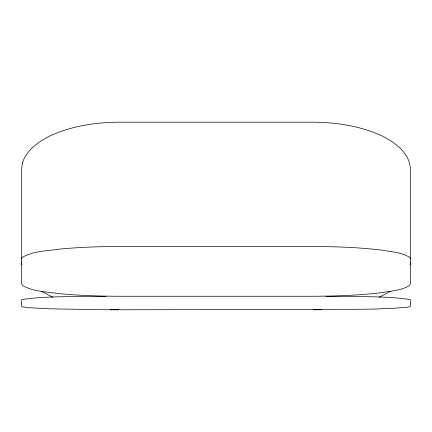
<?xml version="1.0" encoding="UTF-8"?>
<svg xmlns="http://www.w3.org/2000/svg" width="432" height="432" viewBox="0 0 432 432"><rect width="100%" height="100%" fill="white"/><g stroke="black" fill="none" stroke-linecap="round" stroke-linejoin="round"><path stroke-width="0.65" d="M410.152 264.74L410.4 262.904M21.6 258.946L22.432 257.326C33.561 250.846 47.207 251.008 59.627 249.086C79.294 247.228 99.052 246.564 118.8 246.515L313.2 246.515C336.15 246.602 359.132 247.39 381.931 250.155C391.208 251.851 401.404 252.137 409.568 257.326L410.4 258.946M390.312 291.46L378.945 297.335M106.115 296.276C78.025 297.227 49.356 295.391 21.6 299.635L21.6 306.418L22.432 306.86L28.998 307.714L50.069 308.815L106.115 309.782L321.883 309.533M313.2 309.809L372.373 309.107L390.312 308.48L407.09 307.298L410.4 306.418L410.4 299.635C382.644 295.391 353.975 297.227 325.885 296.276M110.117 309.533L118.8 309.809M53.055 297.335L41.688 291.46M21.6 262.904L21.848 264.74M22.432 162.972L21.6 169.096L21.6 283.813L22.432 285.439C33.561 291.919 47.207 291.757 59.627 293.679C79.294 295.537 99.052 296.201 118.8 296.244L313.2 296.244C336.15 296.163 359.132 295.375 381.931 292.604C391.208 290.914 401.404 290.628 409.568 285.439L410.4 283.813L410.4 169.096C409.725 153.014 395.091 142.452 381.931 135.929C360.504 125.977 336.668 122.407 313.2 122.191L118.8 122.191C95.332 122.407 71.496 125.977 50.069 135.929C38.47 141.761 26.509 149.996 22.432 162.972"/></g></svg>
